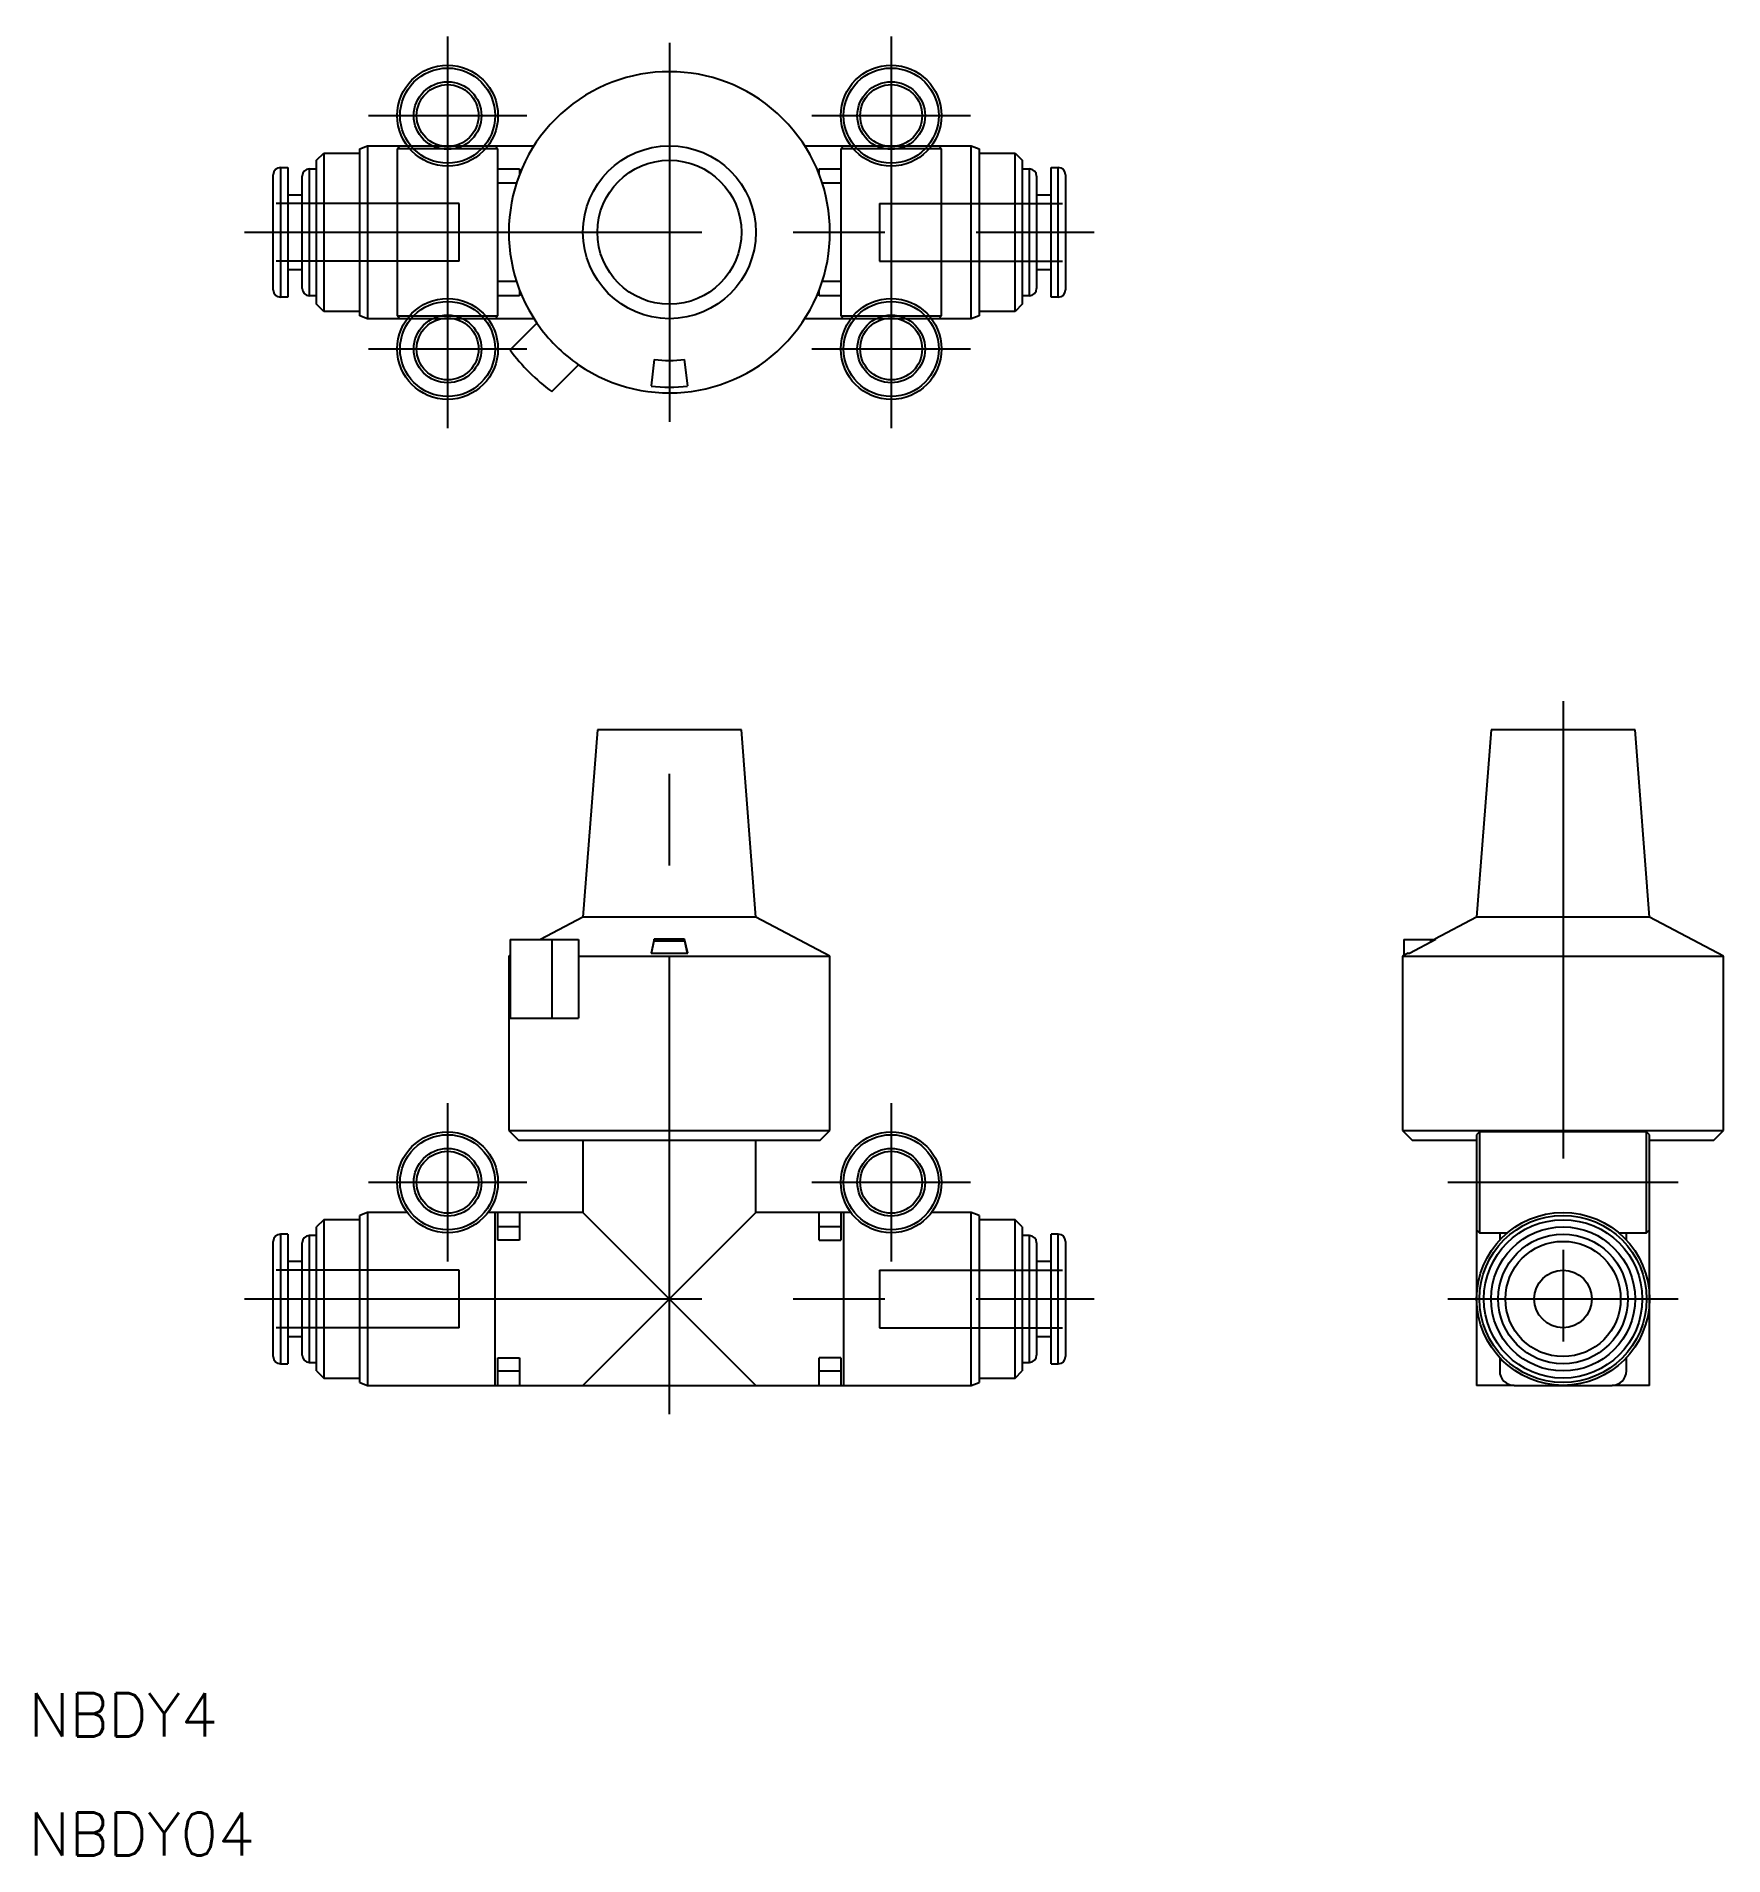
# Model space of a CAD drawing. Extents: x -44 to 73, y -33 to 94.
import ezdxf

# ---------------------------------------------------------------- set-up
doc = ezdxf.new("R2010")
doc.units = 0
for name, pattern in [('CENTER', [50.8, 31.75, -6.35, 6.35, -6.35]), ('DASHED', [19.05, 12.7, -6.35]), ('PHANTOM', [63.5, 31.75, -6.35, 6.35, -6.35, 6.35, -6.35])]:
    doc.linetypes.add(name, pattern=pattern)
doc.layers.get('0').update_dxf_attribs({"linetype": 'CONTINUOUS'})
doc.layers.add('CENTER', color=1, linetype='CENTER')
doc.styles.get("Standard").update_dxf_attribs({"font": 'txt.shx', "height": 3, "bigfont": 'bigfont.shx'})

msp = doc.modelspace()

# ---------------------------------------------------------------- linework, layer by layer
at = {"color": 7, "linetype": 'CONTINUOUS'}
for p, q in [((-21.5, 85.85), (-20.95, 86.05)), ((-20.95, 86.05), (-20.95, 74.05)), ((-20.95, 86.05), (-9.4, 86.05)), ((-18.7, 86.05), (-18.9, 85.85)), ((-11.9, 85.85), (-12.1, 86.05)), ((9.4, 86.05), (20.95, 86.05)), ((12.1, 86.05), (11.9, 85.85)), ((18.9, 85.85), (18.7, 86.05)), ((20.95, 74.05), (20.95, 86.05)), ((20.95, 86.05), (21.5, 85.85)), ((-24.5, 85.05), (-24, 85.55)), ((-24.5, 75.05), (-24.5, 85.05)), ((-24, 85.55), (-24, 74.55)), ((-24, 85.55), (-21.5, 85.55)), ((-21.5, 74.25), (-21.5, 85.85)), ((-11.9, 85.85), (-18.9, 85.85)), ((-18.9, 85.85), (-18.9, 74.25)), ((-11.9, 74.25), (-11.9, 85.85)), ((18.9, 85.85), (11.9, 85.85)), ((11.9, 85.85), (11.9, 74.25)), ((18.9, 74.25), (18.9, 85.85)), ((21.5, 85.85), (21.5, 74.25)), ((21.5, 85.55), (24, 85.55)), ((24, 74.55), (24, 85.55)), ((24, 85.55), (24.5, 85.05)), ((24.5, 85.05), (24.5, 75.05)), ((-27.5, 76.05), (-27.5, 84.05)), ((-27, 84.55), (-27, 75.55)), ((-27, 84.55), (-26.5, 84.55)), ((-26.5, 84.55), (-26.5, 75.55)), ((-25.5, 76.15), (-25.5, 83.95)), ((-25, 84.45), (-25, 75.65)), ((-25, 84.45), (-24.5, 84.45)), ((-11.9, 84.45), (-10.4, 84.45)), ((-10.62, 83.45), (-11.9, 83.45)), ((-10.4, 84.45), (-10.4, 84.07)), ((10.4, 84.45), (11.9, 84.45)), ((10.4, 84.07), (10.4, 84.45)), ((11.9, 83.45), (10.62, 83.45)), ((11.9, 83.45), (11.9, 80.05)), ((24.5, 84.45), (25, 84.45)), ((25, 75.65), (25, 84.45)), ((25.5, 83.95), (25.5, 76.15)), ((26.5, 75.55), (26.5, 84.55)), ((26.5, 84.55), (27, 84.55)), ((27, 75.55), (27, 84.55)), ((27.5, 84.05), (27.5, 76.05)), ((-26.5, 82.65), (-25.5, 82.65)), ((25.5, 82.65), (26.5, 82.65)), ((11.9, 80.05), (11.9, 76.65)), ((-25.5, 77.45), (-26.5, 77.45)), ((26.5, 77.45), (25.5, 77.45)), ((-11.9, 76.65), (-10.62, 76.65)), ((-10.4, 76.03), (-10.4, 75.65)), ((10.4, 75.65), (10.4, 76.03)), ((10.62, 76.65), (11.9, 76.65)), ((-26.5, 75.55), (-27, 75.55)), ((-24.5, 75.65), (-25, 75.65)), ((-24, 74.55), (-24.5, 75.05)), ((-21.5, 74.55), (-24, 74.55)), ((-10.4, 75.65), (-11.9, 75.65)), ((11.9, 75.65), (10.4, 75.65)), ((24, 74.55), (21.5, 74.55)), ((24.5, 75.05), (24, 74.55)), ((25, 75.65), (24.5, 75.65)), ((27, 75.55), (26.5, 75.55)), ((-20.95, 74.05), (-21.5, 74.25)), ((-9.4, 74.05), (-20.95, 74.05)), ((-18.9, 74.25), (-11.9, 74.25)), ((-18.9, 74.25), (-18.7, 74.05)), ((-12.1, 74.05), (-11.9, 74.25)), ((-9.2, 73.75), (-11.06, 71.89)), ((20.95, 74.05), (9.4, 74.05)), ((11.9, 74.25), (18.9, 74.25)), ((11.9, 74.25), (12.1, 74.05)), ((18.7, 74.05), (18.9, 74.25)), ((21.5, 74.25), (20.95, 74.05)), ((-8.16, 68.99), (-6.3, 70.85)), ((-1.05, 71.21), (-1.27, 69.38)), ((1.27, 69.38), (1.05, 71.21)), ((-5, 45.5), (-6, 32.5)), ((5, 45.5), (-5, 45.5)), ((6, 32.5), (5, 45.5)), ((57.05, 45.5), (56.05, 32.5)), ((67.05, 45.5), (57.05, 45.5)), ((68.05, 32.5), (67.05, 45.5)), ((-6, 32.5), (-8.96, 30.95)), ((6, 32.5), (-6, 32.5)), ((11.15, 29.8), (6, 32.5)), ((56.05, 32.5), (53.15, 30.98)), ((68.05, 32.5), (56.05, 32.5)), ((73.2, 29.8), (68.05, 32.5)), ((-11.06, 30.95), (-11.06, 25.5)), ((-11.06, 30.95), (-6.3, 30.95)), ((-8.16, 30.95), (-8.16, 25.5)), ((-6.3, 30.95), (-6.3, 25.5)), ((-1.05, 30.98), (-1.27, 30.01)), ((-1.24, 30.01), (-1.05, 30.87)), ((-1.05, 30.87), (-1.05, 30.98)), ((1.05, 30.98), (-1.05, 30.98)), ((-1.05, 30.87), (1.05, 30.87)), ((1.05, 30.87), (1.05, 30.98)), ((1.27, 30.01), (1.05, 30.98)), ((1.05, 30.87), (1.24, 30.01)), ((50.99, 30.95), (52.85, 30.95)), ((50.99, 30.95), (50.99, 29.85)), ((51.38, 30.01), (53.21, 30.98)), ((52.85, 30.95), (53.16, 30.95)), ((52.85, 30.95), (52.85, 30.79)), ((53.21, 30.98), (53.15, 30.98)), ((53.15, 30.98), (53.15, 30.95)), ((-11.06, 29.85), (-11.15, 29.8)), ((-11.15, 29.8), (-11.06, 29.8)), ((-11.15, 29.8), (-11.15, 17.7)), ((-6.3, 29.8), (11.15, 29.8)), ((-1.27, 30.01), (1.27, 30.01)), ((11.15, 17.7), (11.15, 29.8)), ((51.3, 30.01), (50.9, 29.8)), ((50.9, 29.8), (73.2, 29.8)), ((50.9, 29.8), (50.9, 17.7)), ((51.3, 30.01), (51.38, 30.01)), ((73.2, 17.7), (73.2, 29.8)), ((-11.15, 25.5), (-6.3, 25.5)), ((-11.15, 17.7), (11.15, 17.7)), ((-11.15, 17.7), (-10.45, 17)), ((10.45, 17), (11.15, 17.7)), ((50.9, 17.7), (73.2, 17.7)), ((50.9, 17.7), (51.6, 17)), ((72.5, 17), (73.2, 17.7)), ((10.45, 17), (-10.45, 17)), ((-6, 17), (-6, 12)), ((6, 12), (6, 17)), ((56.05, 17), (51.6, 17)), ((56.25, 17.6), (56.05, 17.4)), ((56.05, 17.4), (56.05, 0)), ((56.25, 17.6), (56.25, 10.6)), ((67.85, 17.6), (56.25, 17.6)), ((67.85, 10.6), (67.85, 17.6)), ((68.05, 17.4), (67.85, 17.6)), ((68.05, 0), (68.05, 17.4)), ((72.5, 17), (68.05, 17)), ((-24, 11.5), (-24.5, 11)), ((-24, 11.5), (-24, 0.5)), ((-21.5, 11.5), (-24, 11.5)), ((-20.95, 12), (-21.5, 11.8)), ((-21.5, 0.2), (-21.5, 11.8)), ((-20.95, 12), (-20.95, 0)), ((-18.2, 12), (-20.95, 12)), ((-6, 12), (-12.6, 12)), ((-12.1, 0), (-12.1, 12)), ((-12.1, 0), (-12.1, 12)), ((-11.9, 10.08), (-11.9, 12)), ((-10.4, 12), (-10.4, 10.08)), ((6, 12), (-6, 0)), ((6, 0), (-6, 12)), ((12.6, 12), (6, 12)), ((10.4, 10.08), (10.4, 12)), ((11.9, 12), (11.9, 10.08)), ((12.1, 12), (12.1, 0)), ((20.95, 12), (18.2, 12)), ((20.95, 0), (20.95, 12)), ((21.5, 11.8), (20.95, 12)), ((21.5, 11.8), (21.5, 0.2)), ((24, 11.5), (21.5, 11.5)), ((24, 0.5), (24, 11.5)), ((24.5, 11), (24, 11.5)), ((-27, 10.5), (-27, 1.5)), ((-26.5, 10.5), (-27, 10.5)), ((-26.5, 10.5), (-26.5, 1.5)), ((-25, 10.4), (-25, 1.6)), ((-24.5, 10.4), (-25, 10.4)), ((-24.5, 1), (-24.5, 11)), ((-10.4, 11), (-11.9, 11)), ((11.9, 11), (10.4, 11)), ((24.5, 11), (24.5, 1)), ((25, 10.4), (24.5, 10.4)), ((25, 1.6), (25, 10.4)), ((26.5, 1.5), (26.5, 10.5)), ((27, 10.5), (26.5, 10.5)), ((27, 1.5), (27, 10.5)), ((56.05, 10.8), (56.25, 10.6)), ((56.25, 10.6), (58.2, 10.6)), ((57.65, 10.6), (57.65, 10.08)), ((65.9, 10.6), (67.85, 10.6)), ((66.45, 10.08), (66.45, 10.6)), ((67.85, 10.6), (68.05, 10.8)), ((-27.5, 2), (-27.5, 10)), ((-25.5, 2.1), (-25.5, 9.9)), ((-10.4, 10.08), (-11.9, 10.08)), ((10.4, 10.08), (11.9, 10.08)), ((25.5, 9.9), (25.5, 2.1)), ((27.5, 10), (27.5, 2)), ((-25.5, 8.6), (-26.5, 8.6)), ((26.5, 8.6), (25.5, 8.6)), ((-26.5, 3.4), (-25.5, 3.4)), ((25.5, 3.4), (26.5, 3.4)), ((-27, 1.5), (-26.5, 1.5)), ((-25, 1.6), (-24.5, 1.6)), ((-11.9, 0), (-11.9, 1.92)), ((-11.9, 1.92), (-10.4, 1.92)), ((-10.4, 1.92), (-10.4, 0)), ((10.4, 0), (10.4, 1.92)), ((11.9, 1.92), (10.4, 1.92)), ((11.9, 1.92), (11.9, 0)), ((24.5, 1.6), (25, 1.6)), ((26.5, 1.5), (27, 1.5)), ((57.65, 1.92), (57.65, 1)), ((66.45, 1), (66.45, 1.92)), ((-24.5, 1), (-24, 0.5)), ((-24, 0.5), (-21.5, 0.5)), ((-21.5, 0.2), (-20.95, 0)), ((-20.95, 0), (20.95, 0)), ((-11.9, 1), (-10.4, 1)), ((10.4, 1), (11.9, 1)), ((20.95, 0), (21.5, 0.2)), ((21.5, 0.5), (24, 0.5)), ((24, 0.5), (24.5, 1)), ((58.65, 0), (56.05, 0)), ((58.65, 0), (62.05, 0)), ((62.05, 0), (65.45, 0)), ((68.05, 0), (65.45, 0))]:
    msp.add_line(p, q, dxfattribs=at)
at = {"color": 3, "linetype": 'DASHED'}
for p, q in [((-14.6, 82.05), (-27.5, 82.05)), ((-14.6, 78.05), (-14.6, 82.05)), ((14.6, 82.05), (27.5, 82.05)), ((14.6, 82.05), (14.6, 78.05)), ((-14.6, 78.05), (-27.5, 78.05)), ((14.6, 78.05), (27.5, 78.05)), ((-14.6, 8), (-27.5, 8)), ((-14.6, 4), (-14.6, 8)), ((14.6, 8), (27.5, 8)), ((14.6, 8), (14.6, 4)), ((-14.6, 4), (-27.5, 4)), ((14.6, 4), (27.5, 4))]:
    msp.add_line(p, q, dxfattribs=at)
at = {"color": 3, "linetype": 'PHANTOM'}
for centre, radius in [((-15.4, 88.15), 3.5), ((-15.4, 88.15), 3.3), ((15.4, 88.15), 3.5), ((15.4, 88.15), 3.3), ((-15.4, 88.15), 2.35), ((-15.4, 88.15), 2.15), ((15.4, 88.15), 2.35), ((15.4, 88.15), 2.15), ((-15.4, 71.95), 3.5), ((-15.4, 71.95), 3.3), ((15.4, 71.95), 3.5), ((15.4, 71.95), 3.3), ((-15.4, 71.95), 2.35), ((-15.4, 71.95), 2.15), ((15.4, 71.95), 2.35), ((15.4, 71.95), 2.15)]:
    msp.add_circle(centre, radius, dxfattribs=at)
at = {"color": 7, "linetype": 'CONTINUOUS'}
for centre, radius in [((0, 80.05), 6), ((0, 80.05), 5), ((-15.4, 14.1), 3.5), ((-15.4, 14.1), 3.3), ((-15.4, 14.1), 2.35), ((15.4, 14.1), 3.5), ((15.4, 14.1), 3.3), ((15.4, 14.1), 2.35), ((-15.4, 14.1), 2.15), ((15.4, 14.1), 2.15), ((62.05, 6), 6), ((62.05, 6), 5.8), ((62.05, 6), 5.5), ((62.05, 6), 5), ((62.05, 6), 4.5), ((62.05, 6), 4), ((62.05, 6), 2)]:
    msp.add_circle(centre, radius, dxfattribs=at)
for centre, radius, start, end in [((0, 80.05), 11.15, 235.5945, 214.4055), ((-27, 84.05), 0.5, 90, 180), ((-25, 83.95), 0.5, 90, 180), ((25, 83.95), 0.5, 0, 90), ((27, 84.05), 0.5, 0, 90), ((-27, 76.05), 0.5, 180, 270), ((-25, 76.15), 0.5, 180, 270), ((25, 76.15), 0.5, 270, 0), ((27, 76.05), 0.5, 270, 0), ((0, 80.05), 11.15, 214.4055, 235.5945), ((0, 80.05), 13.75, 216.4258, 233.5742), ((0, 80.05), 8.9, 263.22, 276.78), ((0, 80.05), 10.75, 263.22, 276.78), ((-27, 10), 0.5, 90, 180), ((-25, 9.9), 0.5, 90, 180), ((25, 9.9), 0.5, 0, 90), ((27, 10), 0.5, 0, 90), ((-27, 2), 0.5, 180, 270), ((-25, 2.1), 0.5, 180, 270), ((25, 2.1), 0.5, 270, 0), ((27, 2), 0.5, 270, 0), ((58.65, 1), 1, 180, 270), ((65.45, 1), 1, 270, 0)]:
    msp.add_arc(centre, radius, start, end, dxfattribs=at)
at = {"layer": 'CENTER', "color": 1, "linetype": 'CENTER'}
for p, q in [((-15.4, 93.65), (-15.4, 66.45)), ((15.4, 93.65), (15.4, 66.45)), ((0, 93.2), (0, 66.9)), ((-20.9, 88.15), (-9.9, 88.15)), ((9.9, 88.15), (20.9, 88.15)), ((-29.5, 80.05), (29.5, 80.05)), ((-20.9, 71.95), (-9.9, 71.95)), ((9.9, 71.95), (20.9, 71.95)), ((0, -2), (0, 47.5)), ((62.05, 47.5), (62.05, -2)), ((-15.4, 19.6), (-15.4, 8.6)), ((15.4, 19.6), (15.4, 8.6)), ((-20.9, 14.1), (-9.9, 14.1)), ((9.9, 14.1), (20.9, 14.1)), ((54.05, 14.1), (70.05, 14.1)), ((-29.5, 6), (29.5, 6)), ((54.05, 6), (70.05, 6))]:
    msp.add_line(p, q, dxfattribs=at)

# ---------------------------------------------------------------- texts
at = {"color": 7, "linetype": 'CONTINUOUS'}
for s, p in [('NBDY4', (-44.47, -24.37)), ('NBDY04', (-44.47, -32.64))]:
    msp.add_text(s, height=3, dxfattribs=at).set_placement(p)

doc.saveas('drawing.dxf')
